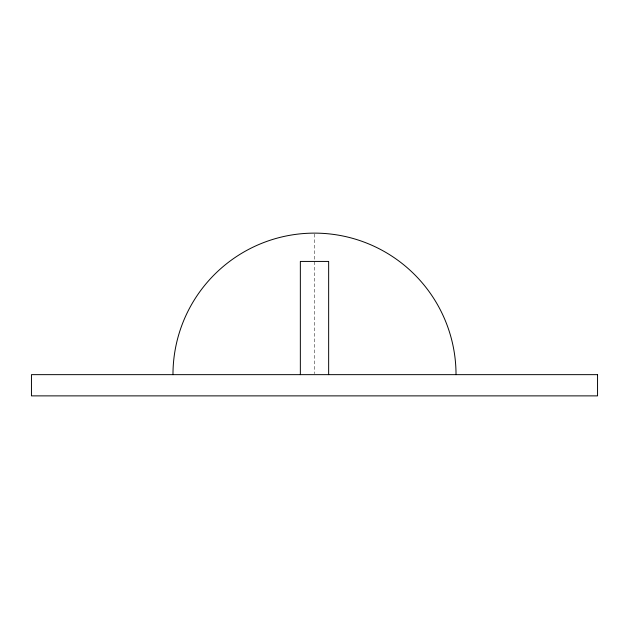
<?xml version="1.0" encoding="UTF-8"?>
<svg xmlns="http://www.w3.org/2000/svg" width="629" height="629" viewBox="0 0 629 629"><rect width="100%" height="100%" fill="white"/><g stroke="black" fill="none" stroke-linecap="round" stroke-linejoin="round"><path stroke-width="0.47" stroke-dasharray="3.15 2.36" d="M314.5 234.098L314.5 373.673"/><path stroke-width="0.94" d="M328.652 374.648L328.652 261.428L300.348 261.428L300.348 374.648M172.975 374.648A141.525 141.525 0 0 1 314.5 233.123A141.525 141.525 0 0 1 456.025 374.648M597.55 374.648L31.45 374.648L31.45 395.877L597.55 395.877L597.55 374.648"/></g></svg>
